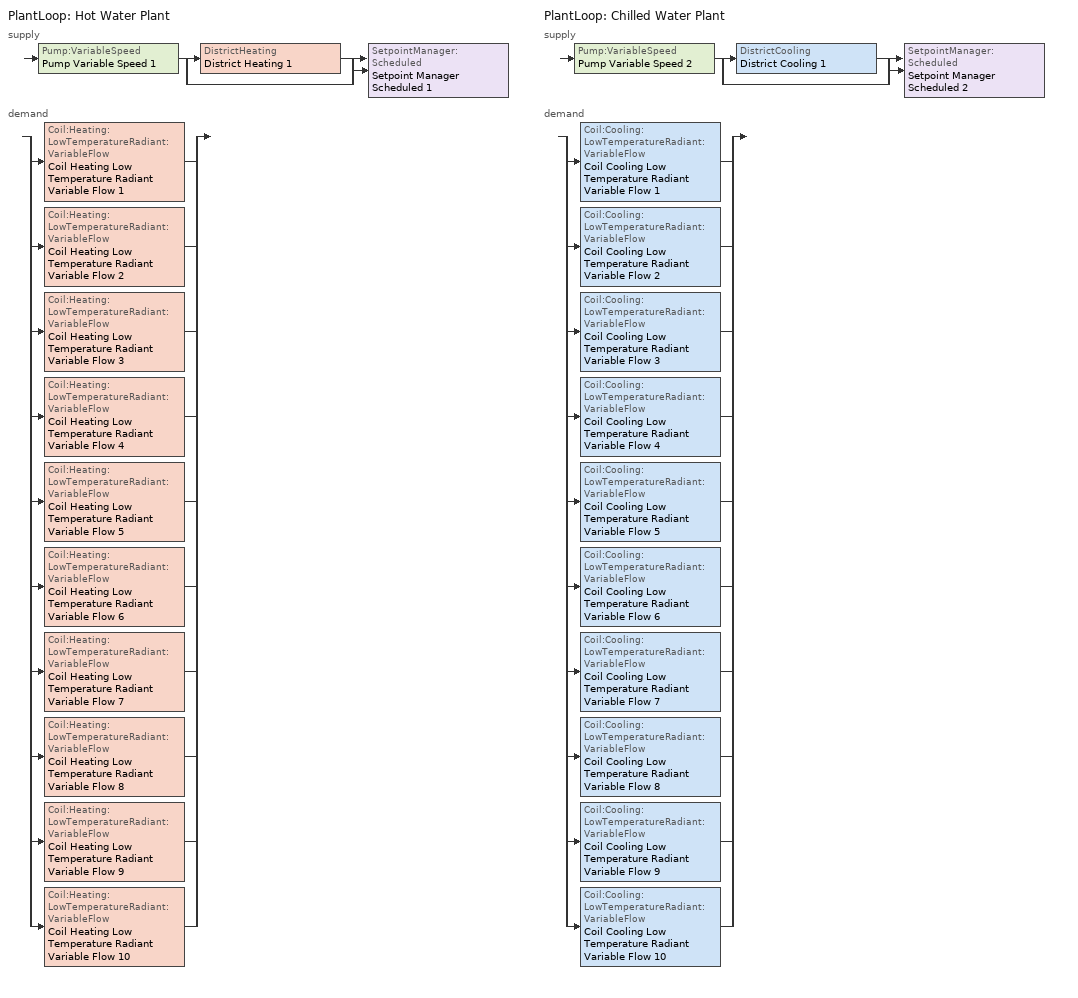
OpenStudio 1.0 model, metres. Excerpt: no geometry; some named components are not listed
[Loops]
PlantLoop 'Hot Water Plant'
 supply: Pump:VariableSpeed 'Pump Variable Speed 1' > split
  | DistrictHeating 'District Heating 1'
  | bypass
  join > SetpointManager:Scheduled 'Setpoint Manager Scheduled 1'
 demand: split
  | Coil:Heating:LowTemperatureRadiant:VariableFlow 'Coil Heating Low Temperature Radiant Variable Flow 1'
  | Coil:Heating:LowTemperatureRadiant:VariableFlow 'Coil Heating Low Temperature Radiant Variable Flow 2'
  | Coil:Heating:LowTemperatureRadiant:VariableFlow 'Coil Heating Low Temperature Radiant Variable Flow 3'
  | Coil:Heating:LowTemperatureRadiant:VariableFlow 'Coil Heating Low Temperature Radiant Variable Flow 4'
  | Coil:Heating:LowTemperatureRadiant:VariableFlow 'Coil Heating Low Temperature Radiant Variable Flow 5'
  | Coil:Heating:LowTemperatureRadiant:VariableFlow 'Coil Heating Low Temperature Radiant Variable Flow 6'
  | Coil:Heating:LowTemperatureRadiant:VariableFlow 'Coil Heating Low Temperature Radiant Variable Flow 7'
  | Coil:Heating:LowTemperatureRadiant:VariableFlow 'Coil Heating Low Temperature Radiant Variable Flow 8'
  | Coil:Heating:LowTemperatureRadiant:VariableFlow 'Coil Heating Low Temperature Radiant Variable Flow 9'
  | Coil:Heating:LowTemperatureRadiant:VariableFlow 'Coil Heating Low Temperature Radiant Variable Flow 10'
PlantLoop 'Chilled Water Plant'
 supply: Pump:VariableSpeed 'Pump Variable Speed 2' > split
  | DistrictCooling 'District Cooling 1'
  | bypass
  join > SetpointManager:Scheduled 'Setpoint Manager Scheduled 2'
 demand: split
  | Coil:Cooling:LowTemperatureRadiant:VariableFlow 'Coil Cooling Low Temperature Radiant Variable Flow 1'
  | Coil:Cooling:LowTemperatureRadiant:VariableFlow 'Coil Cooling Low Temperature Radiant Variable Flow 2'
  | Coil:Cooling:LowTemperatureRadiant:VariableFlow 'Coil Cooling Low Temperature Radiant Variable Flow 3'
  | Coil:Cooling:LowTemperatureRadiant:VariableFlow 'Coil Cooling Low Temperature Radiant Variable Flow 4'
  | Coil:Cooling:LowTemperatureRadiant:VariableFlow 'Coil Cooling Low Temperature Radiant Variable Flow 5'
  | Coil:Cooling:LowTemperatureRadiant:VariableFlow 'Coil Cooling Low Temperature Radiant Variable Flow 6'
  | Coil:Cooling:LowTemperatureRadiant:VariableFlow 'Coil Cooling Low Temperature Radiant Variable Flow 7'
  | Coil:Cooling:LowTemperatureRadiant:VariableFlow 'Coil Cooling Low Temperature Radiant Variable Flow 8'
  | Coil:Cooling:LowTemperatureRadiant:VariableFlow 'Coil Cooling Low Temperature Radiant Variable Flow 9'
  | Coil:Cooling:LowTemperatureRadiant:VariableFlow 'Coil Cooling Low Temperature Radiant Variable Flow 10'
[Sizing:Zone] Zone Cooling Design Supply Air Temperature {C}=14; Zone Heating Design Supply Air Temperature {C}=40; Zone Cooling Design Supply Air Humidity Ratio {kg-H2O/kg-air}=0.0085; Zone Heating Design Supply Air Humidity Ratio {kg-H2O/kg-air}=0.008; Cooling Design Air Flow Method=DesignDay; Heating Design Air Flow Method=DesignDay
Thermal Zone 1; Thermal Zone 2; Thermal Zone 3; Thermal Zone 4; Thermal Zone 5; Thermal Zone 6; Thermal Zone 7; Thermal Zone 8; Thermal Zone 9; Thermal Zone 10
[Zone equipment]
Thermal Zone 1: Zone HVAC Low Temperature Radiant Variable Flow 1
Thermal Zone 2: Zone HVAC Low Temperature Radiant Variable Flow 4
Thermal Zone 3: Zone HVAC Low Temperature Radiant Variable Flow 8
Thermal Zone 4: Zone HVAC Low Temperature Radiant Variable Flow 9
Thermal Zone 5: Zone HVAC Low Temperature Radiant Variable Flow 2
Thermal Zone 6: Zone HVAC Low Temperature Radiant Variable Flow 10
Thermal Zone 7: Zone HVAC Low Temperature Radiant Variable Flow 5
Thermal Zone 8: Zone HVAC Low Temperature Radiant Variable Flow 3
Thermal Zone 9: Zone HVAC Low Temperature Radiant Variable Flow 7
Thermal Zone 10: Zone HVAC Low Temperature Radiant Variable Flow 6
[PlantLoop] Plant Loop Volume {m3}=Autocalculate
Hot Water Plant; Chilled Water Plant
[Sizing:Plant] Loop Design Temperature Difference {deltaC}=11
Name | Loop Type | Design Loop Exit Temperature {C}
Hot Water Plant | Heating | 60
Chilled Water Plant | Cooling | 10
[Pump:VariableSpeed] Pump Control Type=Intermittent
Pump Variable Speed 1; Pump Variable Speed 2
[SetpointManager:Scheduled] Control Variable=Temperature
Name | Schedule
Setpoint Manager Scheduled 1 | Hot Water Temperature
Setpoint Manager Scheduled 2 | Chilled Water Temperature
[Coil:Heating:LowTemperatureRadiant:VariableFlow] Heating Control Temperature Schedule=Schedule Constant 1
Coil Heating Low Temperature Radiant Variable Flow 1; Coil Heating Low Temperature Radiant Variable Flow 2; Coil Heating Low Temperature Radiant Variable Flow 3; Coil Heating Low Temperature Radiant Variable Flow 4; Coil Heating Low Temperature Radiant Variable Flow 5; Coil Heating Low Temperature Radiant Variable Flow 6; Coil Heating Low Temperature Radiant Variable Flow 7; Coil Heating Low Temperature Radiant Variable Flow 8; Coil Heating Low Temperature Radiant Variable Flow 9; Coil Heating Low Temperature Radiant Variable Flow 10
[Coil:Cooling:LowTemperatureRadiant:VariableFlow] Cooling Control Temperature Schedule=Schedule Constant 2
Coil Cooling Low Temperature Radiant Variable Flow 1; Coil Cooling Low Temperature Radiant Variable Flow 2; Coil Cooling Low Temperature Radiant Variable Flow 3; Coil Cooling Low Temperature Radiant Variable Flow 4; Coil Cooling Low Temperature Radiant Variable Flow 5; Coil Cooling Low Temperature Radiant Variable Flow 6; Coil Cooling Low Temperature Radiant Variable Flow 7; Coil Cooling Low Temperature Radiant Variable Flow 8; Coil Cooling Low Temperature Radiant Variable Flow 9; Coil Cooling Low Temperature Radiant Variable Flow 10
[ZoneHVAC:LowTemperatureRadiant:VariableFlow] Availability Schedule=Always On Discrete; Radiant Surface Type=Floors; Hydronic Tubing Inside Diameter {m}=0.154; Temperature Control Type=MeanRadiantTemperature
Name | Low Temp Radiant Variable Flow Heating Coil | Low Temp Radiant Variable Flow Cooling Coil
Zone HVAC Low Temperature Radiant Variable Flow 1 | Coil Heating Low Temperature Radiant Variable Flow 1 | Coil Cooling Low Temperature Radiant Variable Flow 1
Zone HVAC Low Temperature Radiant Variable Flow 2 | Coil Heating Low Temperature Radiant Variable Flow 2 | Coil Cooling Low Temperature Radiant Variable Flow 2
Zone HVAC Low Temperature Radiant Variable Flow 3 | Coil Heating Low Temperature Radiant Variable Flow 3 | Coil Cooling Low Temperature Radiant Variable Flow 3
Zone HVAC Low Temperature Radiant Variable Flow 4 | Coil Heating Low Temperature Radiant Variable Flow 4 | Coil Cooling Low Temperature Radiant Variable Flow 4
Zone HVAC Low Temperature Radiant Variable Flow 5 | Coil Heating Low Temperature Radiant Variable Flow 5 | Coil Cooling Low Temperature Radiant Variable Flow 5
Zone HVAC Low Temperature Radiant Variable Flow 6 | Coil Heating Low Temperature Radiant Variable Flow 6 | Coil Cooling Low Temperature Radiant Variable Flow 6
Zone HVAC Low Temperature Radiant Variable Flow 7 | Coil Heating Low Temperature Radiant Variable Flow 7 | Coil Cooling Low Temperature Radiant Variable Flow 7
Zone HVAC Low Temperature Radiant Variable Flow 8 | Coil Heating Low Temperature Radiant Variable Flow 8 | Coil Cooling Low Temperature Radiant Variable Flow 8
Zone HVAC Low Temperature Radiant Variable Flow 9 | Coil Heating Low Temperature Radiant Variable Flow 9 | Coil Cooling Low Temperature Radiant Variable Flow 9
Zone HVAC Low Temperature Radiant Variable Flow 10 | Coil Heating Low Temperature Radiant Variable Flow 10 | Coil Cooling Low Temperature Radiant Variable Flow 10
[Schedule:Ruleset]
Name | Default Day Schedule | Summer Design Day Schedule | Winter Design Day Schedule
Hot Water Temperature | Hot Water Temperature Default | Hot Water Temperature Summer Design Day | Hot Water Temperature Winter Design Day
Chilled Water Temperature | Chilled Water Temperature Default | Chilled Water Temperature Summer Design Day | Chilled Water Temperature Winter Design Day
[Schedule:Day]
Hot Water Temperature Default; Hot Water Temperature Winter Design Day; Hot Water Temperature Summer Design Day; Chilled Water Temperature Default; Chilled Water Temperature Winter Design Day; Chilled Water Temperature Summer Design Day: 24, 0, 24
[Schedule:Constant]
Name | Value
Schedule Constant 1 | 10
Schedule Constant 2 | 15
Always On Discrete | 1
